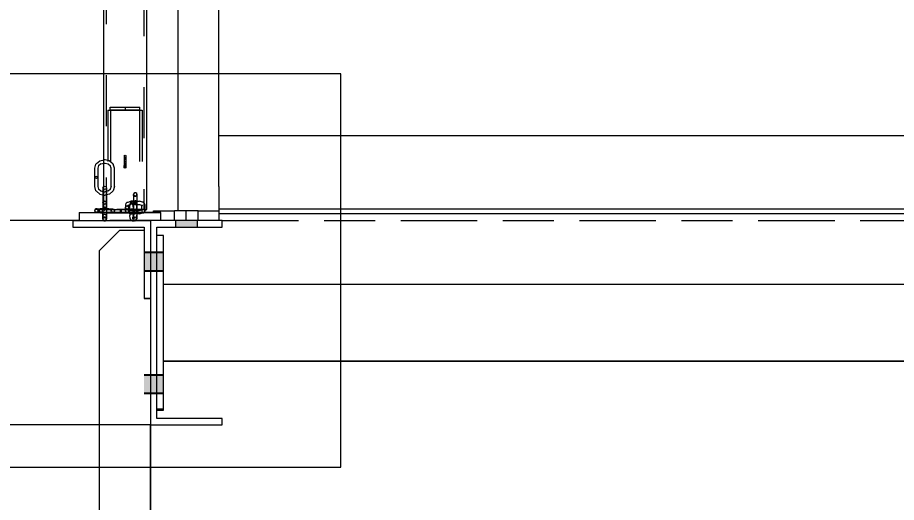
# Model space of a CAD drawing. Header units: millimetres. Extents: x -753 to 90, y 56274 to 56868.
# Drawn here: x -205.93 to -171.5, y 56715.08 to 56734.08 of the extents above; entities that cross this region are included whole.
import ezdxf

# ---------------------------------------------------------------- set-up
doc = ezdxf.new("R2010")
doc.units = ezdxf.units.MM
for name, pattern in [('XKITLINE00', [0]), ('XKITLINE02', [4, 2, -2]), ('XKITLINE06', [7, 3, -1, 2, -1])]:
    doc.linetypes.add(name, pattern=pattern)
for name, color, linetype, lineweight in [('Cota', 4, 'Continuous', 0), ('Objeto gráfico', 3, 'Continuous', 0), ('Parafuso', 3, 'Continuous', 0), ('Peça', 2, 'Continuous', 0)]:
    doc.layers.add(name, color=color, linetype=linetype, lineweight=lineweight)
doc.styles.add('ROMANS', font='romans__.ttf')

# ---------------------------------------------------------------- blocks, each defined once
blk = doc.blocks.new('*A124')
at = {"layer": 'Peça', "color": 7, "linetype": 'XKITLINE02', "lineweight": 0}
for p, q in [((-202.569, 56759.85), (-202.569, 56759.8)), ((-202.505, 56759.829), (-202.569, 56759.85)), ((-202.569, 56759.85), (-202.542, 56759.841)), ((-202.046, 56759.686), (-202.505, 56759.829)), ((-202.463, 56759.816), (-202.463, 56726.563)), ((-202.407, 56759.799), (-202.463, 56759.816)), ((-202.463, 56759.816), (-202.407, 56759.799)), ((-202.407, 56759.799), (-202.246, 56759.748)), ((-202.246, 56759.748), (-202.407, 56759.799)), ((-202.246, 56759.748), (-201.397, 56759.482)), ((-202.005, 56759.673), (-202.046, 56759.686)), ((-202.005, 56759.673), (-201.437, 56759.495)), ((-201.721, 56759.584), (-201.721, 56759.584)), ((-201.437, 56759.495), (-201.122, 56759.396)), ((-201.397, 56759.482), (-201.197, 56759.42)), ((-201.197, 56759.42), (-201.036, 56759.369)), ((-201.036, 56759.369), (-201.197, 56759.42)), ((-200.938, 56759.339), (-201.122, 56759.396)), ((-201.036, 56759.369), (-200.979, 56759.352)), ((-200.979, 56759.352), (-201.036, 56759.369)), ((-200.979, 56759.352), (-200.979, 56726.563)), ((-200.873, 56759.318), (-200.938, 56759.339)), ((-202.569, 56728.5), (-202.569, 56728.368)), ((-202.569, 56727.454), (-202.569, 56726.563)), ((-202.569, 56726.563), (-202.505, 56726.563)), ((-202.569, 56726.563), (-202.505, 56726.563)), ((-202.505, 56726.563), (-202.046, 56726.563)), ((-202.505, 56726.563), (-202.407, 56726.563)), ((-202.463, 56726.563), (-202.407, 56726.563)), ((-202.463, 56726.563), (-202.291, 56726.563)), ((-202.407, 56726.563), (-201.397, 56726.563)), ((-202.005, 56726.563), (-201.036, 56726.563)), ((-202.005, 56726.563), (-200.938, 56726.563)), ((-200.938, 56726.563), (-201.709, 56726.563)), ((-200.979, 56726.563), (-201.062, 56726.563)), ((-201.036, 56726.563), (-200.979, 56726.563)), ((-200.938, 56726.563), (-200.873, 56726.563)), ((-200.938, 56726.563), (-200.933, 56726.563))]:
    blk.add_line(p, q, dxfattribs=at)
at = {"layer": 'Peça', "color": 4, "linetype": 'XKITLINE00', "lineweight": 0}
for p, q in [((-202.569, 56759.8), (-202.569, 56728.5)), ((-202.542, 56759.841), (-202.321, 56759.772)), ((-202.321, 56759.772), (-202.046, 56759.686)), ((-202.046, 56759.686), (-201.721, 56759.584)), ((-201.721, 56759.584), (-201.397, 56759.482)), ((-201.397, 56759.482), (-201.122, 56759.396)), ((-201.122, 56759.396), (-200.938, 56759.339)), ((-200.938, 56759.339), (-200.873, 56759.318)), ((-200.873, 56726.563), (-200.873, 56759.318)), ((-202.569, 56728.368), (-202.569, 56727.454)), ((-201.721, 56726.563), (-202.046, 56726.563)), ((-201.709, 56726.563), (-201.721, 56726.563)), ((-200.933, 56726.563), (-200.873, 56726.563))]:
    blk.add_line(p, q, dxfattribs=at)
blk = doc.blocks.new('*A132')
at = {"layer": 'Parafuso'}
blk.add_hatch(color=7, dxfattribs=at).paths.add_polyline_path([(-199.741, 56725.87), (-199.741, 56726.122), (-198.901, 56726.122), (-198.901, 56725.87)], flags=17)
blk.add_hatch(color=7, dxfattribs=at).paths.add_polyline_path([(-199.741, 56725.87), (-199.741, 56726.122), (-198.901, 56726.122), (-198.901, 56725.87)], flags=17)
at = {"layer": 'Parafuso', "color": 7, "linetype": 'XKITLINE00', "lineweight": 0}
for p, q in [((-199.741, 56726.122), (-199.741, 56725.87)), ((-199.741, 56726.122), (-199.741, 56725.87)), ((-198.901, 56726.122), (-198.901, 56725.87)), ((-198.901, 56726.122), (-198.901, 56725.87))]:
    blk.add_line(p, q, dxfattribs=at)
blk = doc.blocks.new('*A150')
at = {"layer": 'Peça', "color": 1, "linetype": 'XKITLINE00', "lineweight": 0}
for p, q in [((-200.217, 56723.629), (-118.425, 56723.629)), ((-200.217, 56720.629), (-118.425, 56720.629)), ((-200.217, 56720.615), (-118.425, 56720.615))]:
    blk.add_line(p, q, dxfattribs=at)
blk = doc.blocks.new('*A151')
at = {"layer": 'Peça', "color": 1, "linetype": 'XKITLINE00', "lineweight": 0}
for p, q in [((-202.721, 56724.951), (-201.921, 56725.751)), ((-201.921, 56725.751), (-200.975, 56725.751)), ((-202.721, 56693.216), (-202.721, 56724.951)), ((-200.721, 56698.133), (-200.721, 56718.123)), ((-200.721, 56693.216), (-200.721, 56695.085))]:
    blk.add_line(p, q, dxfattribs=at)
blk = doc.blocks.new('*A154')
at = {"layer": 'Peça', "color": 1, "linetype": 'XKITLINE00', "lineweight": 0}
for p, q in [((-197.921, 56726.123), (-200.721, 56726.123)), ((-200.721, 56726.123), (-200.721, 56718.123)), ((-197.921, 56725.871), (-197.921, 56726.123)), ((-200.469, 56718.375), (-200.469, 56725.871)), ((-200.469, 56725.871), (-197.921, 56725.871)), ((-197.921, 56718.375), (-200.469, 56718.375)), ((-197.921, 56718.123), (-197.921, 56718.375)), ((-200.721, 56718.123), (-197.921, 56718.123))]:
    blk.add_line(p, q, dxfattribs=at)
blk = doc.blocks.new('*A160')
at = {"layer": 'Parafuso'}
for points in [[(-200.721, 56724.17), (-200.973, 56724.17), (-200.973, 56724.897), (-200.721, 56724.897)], [(-200.721, 56724.147), (-200.973, 56724.147), (-200.973, 56724.874), (-200.721, 56724.874)], [(-200.469, 56724.17), (-200.721, 56724.17), (-200.721, 56724.897), (-200.469, 56724.897)], [(-200.469, 56724.147), (-200.721, 56724.147), (-200.721, 56724.874), (-200.469, 56724.874)], [(-200.217, 56724.17), (-200.469, 56724.17), (-200.469, 56724.897), (-200.217, 56724.897)], [(-200.217, 56724.147), (-200.469, 56724.147), (-200.469, 56724.874), (-200.217, 56724.874)], [(-200.721, 56719.37), (-200.973, 56719.37), (-200.973, 56720.097), (-200.721, 56720.097)], [(-200.469, 56719.37), (-200.721, 56719.37), (-200.721, 56720.097), (-200.469, 56720.097)], [(-200.217, 56719.37), (-200.469, 56719.37), (-200.469, 56720.097), (-200.217, 56720.097)], [(-200.721, 56719.347), (-200.973, 56719.347), (-200.973, 56720.074), (-200.721, 56720.074)], [(-200.469, 56719.347), (-200.721, 56719.347), (-200.721, 56720.074), (-200.469, 56720.074)], [(-200.217, 56719.347), (-200.469, 56719.347), (-200.469, 56720.074), (-200.217, 56720.074)]]:
    blk.add_hatch(color=7, dxfattribs=at).paths.add_polyline_path(points, flags=17)
at = {"layer": 'Parafuso', "color": 7, "linetype": 'XKITLINE00', "lineweight": 0}
for p, q in [((-200.973, 56724.897), (-200.721, 56724.897)), ((-200.973, 56724.874), (-200.721, 56724.874)), ((-200.721, 56724.897), (-200.469, 56724.897)), ((-200.721, 56724.874), (-200.469, 56724.874)), ((-200.469, 56724.897), (-200.217, 56724.897)), ((-200.469, 56724.874), (-200.217, 56724.874)), ((-200.973, 56724.17), (-200.721, 56724.17)), ((-200.973, 56724.147), (-200.721, 56724.147)), ((-200.721, 56724.17), (-200.469, 56724.17)), ((-200.721, 56724.147), (-200.469, 56724.147)), ((-200.469, 56724.17), (-200.217, 56724.17)), ((-200.469, 56724.147), (-200.217, 56724.147)), ((-200.973, 56720.097), (-200.721, 56720.097)), ((-200.721, 56720.097), (-200.469, 56720.097)), ((-200.469, 56720.097), (-200.217, 56720.097)), ((-200.973, 56720.074), (-200.721, 56720.074)), ((-200.721, 56720.074), (-200.469, 56720.074)), ((-200.469, 56720.074), (-200.217, 56720.074)), ((-200.973, 56719.37), (-200.721, 56719.37)), ((-200.973, 56719.347), (-200.721, 56719.347)), ((-200.721, 56719.37), (-200.469, 56719.37)), ((-200.721, 56719.347), (-200.469, 56719.347)), ((-200.469, 56719.37), (-200.217, 56719.37)), ((-200.469, 56719.347), (-200.217, 56719.347))]:
    blk.add_line(p, q, dxfattribs=at)
blk = doc.blocks.new('*A165')
at = {"layer": 'Peça', "color": 1, "linetype": 'XKITLINE00', "lineweight": 0}
for p, q in [((-200.217, 56725.543), (-200.469, 56725.543)), ((-200.217, 56718.701), (-200.217, 56725.543)), ((-200.469, 56718.743), (-200.217, 56718.743)), ((-200.469, 56718.701), (-200.217, 56718.701))]:
    blk.add_line(p, q, dxfattribs=at)
blk = doc.blocks.new('*A168')
at = {"layer": 'Peça', "color": 1, "linetype": 'XKITLINE00', "lineweight": 0}
for p, q in [((-191.893, 56755.834), (-195.658, 56752.068)), ((-190.761, 56754.702), (-191.893, 56755.834)), ((-194.526, 56750.937), (-190.761, 56754.702)), ((-196.831, 56750.731), (-195.658, 56752.068)), ((-194.526, 56750.937), (-195.561, 56749.757)), ((-199.641, 56742.452), (-199.525, 56744.227)), ((-197.939, 56744.018), (-198.041, 56742.452)), ((-199.641, 56726.502), (-199.641, 56742.452)), ((-198.041, 56727.462), (-198.041, 56742.452))]:
    blk.add_line(p, q, dxfattribs=at)
for radius in [13.6, 12]:
    blk.add_arc((-186.041, 56742.452), radius, 142.5, 172.5, dxfattribs=at)
blk = doc.blocks.new('*A170')
at = {"layer": 'Peça', "color": 1, "linetype": 'XKITLINE00', "lineweight": 0}
for p, q in [((-200.601, 56726.443), (-200.601, 56726.502)), ((-200.601, 56726.502), (-199.781, 56726.502)), ((-198.896, 56726.502), (-199.781, 56726.502)), ((-199.781, 56726.122), (-199.781, 56726.502)), ((-199.321, 56726.122), (-199.321, 56726.502)), ((-198.861, 56726.502), (-198.896, 56726.502)), ((-198.861, 56726.122), (-198.861, 56726.502)), ((-198.861, 56726.502), (-198.041, 56726.502)), ((-198.041, 56726.502), (-198.041, 56726.122))]:
    blk.add_line(p, q, dxfattribs=at)
blk = doc.blocks.new('*A172')
at = {"layer": 'Peça', "color": 1, "linetype": 'XKITLINE00', "lineweight": 0}
for p, q in [((-198.041, 56729.462), (-120.601, 56729.462)), ((-198.041, 56727.462), (-198.041, 56726.502)), ((-198.041, 56726.577), (-120.601, 56726.577)), ((-198.041, 56726.398), (-120.601, 56726.398))]:
    blk.add_line(p, q, dxfattribs=at)
blk = doc.blocks.new('*A175')
at = {"layer": 'Peça', "color": 4, "linetype": 'XKITLINE00', "lineweight": 0}
for p, q in [((-203.521, 56726.443), (-202.86, 56726.443)), ((-203.521, 56726.443), (-203.521, 56726.443)), ((-203.521, 56726.443), (-203.521, 56726.123)), ((-200.976, 56726.443), (-200.321, 56726.443)), ((-200.321, 56726.443), (-200.321, 56726.443)), ((-200.321, 56726.123), (-200.321, 56726.443))]:
    blk.add_line(p, q, dxfattribs=at)
at = {"layer": 'Peça', "color": 7, "linetype": 'XKITLINE02', "lineweight": 0}
for p, q in [((-200.321, 56726.443), (-203.521, 56726.443)), ((-203.521, 56726.443), (-203.521, 56726.443)), ((-202.86, 56726.443), (-200.976, 56726.443)), ((-200.321, 56726.443), (-200.321, 56726.443)), ((-203.521, 56726.123), (-200.321, 56726.123)), ((-200.321, 56726.123), (-203.521, 56726.123))]:
    blk.add_line(p, q, dxfattribs=at)
blk = doc.blocks.new('*A176')
at = {"layer": 'Peça', "color": 4, "linetype": 'XKITLINE00', "lineweight": 0}
for p, q in [((-201.756, 56728.668), (-201.721, 56728.689)), ((-201.756, 56728.668), (-201.756, 56728.284)), ((-201.756, 56728.602), (-201.721, 56728.617)), ((-201.756, 56728.443), (-201.721, 56728.443)), ((-201.721, 56728.689), (-201.687, 56728.668)), ((-201.721, 56728.617), (-201.687, 56728.602)), ((-201.687, 56728.443), (-201.721, 56728.443)), ((-201.687, 56728.668), (-201.687, 56728.284)), ((-201.756, 56728.267), (-201.756, 56728.284)), ((-201.756, 56728.284), (-201.721, 56728.269)), ((-201.756, 56728.235), (-201.756, 56728.267)), ((-201.756, 56728.235), (-201.756, 56728.218)), ((-201.756, 56728.218), (-201.721, 56728.196)), ((-201.687, 56728.284), (-201.721, 56728.269)), ((-201.687, 56728.218), (-201.721, 56728.196)), ((-201.687, 56728.267), (-201.687, 56728.284)), ((-201.687, 56728.235), (-201.687, 56728.267)), ((-201.687, 56728.235), (-201.687, 56728.218))]:
    blk.add_line(p, q, dxfattribs=at)
at = {"layer": 'Peça', "color": 7, "linetype": 'XKITLINE02', "lineweight": 0}
for p, q in [((-201.756, 56728.625), (-201.721, 56728.603)), ((-201.756, 56728.602), (-201.721, 56728.617)), ((-201.721, 56728.556), (-201.756, 56728.571)), ((-201.756, 56728.571), (-201.739, 56728.564)), ((-201.756, 56728.503), (-201.721, 56728.523)), ((-201.721, 56728.443), (-201.756, 56728.463)), ((-201.721, 56728.443), (-201.756, 56728.423)), ((-201.721, 56728.443), (-201.756, 56728.423)), ((-201.721, 56728.443), (-201.756, 56728.443)), ((-201.756, 56728.383), (-201.721, 56728.363)), ((-201.756, 56728.383), (-201.721, 56728.363)), ((-201.739, 56728.564), (-201.721, 56728.556)), ((-201.721, 56728.603), (-201.691, 56728.622)), ((-201.721, 56728.617), (-201.687, 56728.602)), ((-201.687, 56728.571), (-201.721, 56728.556)), ((-201.721, 56728.556), (-201.687, 56728.571)), ((-201.721, 56728.523), (-201.687, 56728.503)), ((-201.687, 56728.463), (-201.721, 56728.443)), ((-201.687, 56728.423), (-201.721, 56728.443)), ((-201.687, 56728.423), (-201.721, 56728.443)), ((-201.721, 56728.443), (-201.687, 56728.443)), ((-201.721, 56728.363), (-201.687, 56728.383)), ((-201.721, 56728.363), (-201.687, 56728.383)), ((-201.691, 56728.622), (-201.687, 56728.625)), ((-201.721, 56728.33), (-201.756, 56728.314)), ((-201.756, 56728.314), (-201.739, 56728.322)), ((-201.756, 56728.284), (-201.721, 56728.269)), ((-201.756, 56728.284), (-201.756, 56728.235)), ((-201.756, 56728.261), (-201.735, 56728.274)), ((-201.756, 56728.226), (-201.721, 56728.243)), ((-201.756, 56728.192), (-201.756, 56728.226)), ((-201.756, 56728.192), (-201.756, 56728.218)), ((-201.721, 56728.175), (-201.756, 56728.192)), ((-201.739, 56728.322), (-201.721, 56728.33)), ((-201.735, 56728.274), (-201.721, 56728.283)), ((-201.721, 56728.33), (-201.687, 56728.314)), ((-201.687, 56728.314), (-201.721, 56728.33)), ((-201.721, 56728.269), (-201.687, 56728.284)), ((-201.721, 56728.283), (-201.687, 56728.261)), ((-201.721, 56728.243), (-201.687, 56728.226)), ((-201.687, 56728.192), (-201.721, 56728.175)), ((-201.687, 56728.284), (-201.687, 56728.235)), ((-201.687, 56728.226), (-201.687, 56728.192)), ((-201.687, 56728.192), (-201.687, 56728.218))]:
    blk.add_line(p, q, dxfattribs=at)
for start, end in [(90, 270), (270, 90)]:
    blk.add_arc((-201.721, 56728.483), 0.04, start, end, dxfattribs=at)
blk = doc.blocks.new('*A177')
at = {"layer": 'Peça', "color": 7, "linetype": 'XKITLINE02', "lineweight": 0}
for p, q in [((-202.301, 56730.443), (-202.301, 56730.563)), ((-202.301, 56730.563), (-201.38, 56730.563)), ((-202.273, 56730.443), (-202.301, 56730.443)), ((-202.301, 56730.443), (-201.141, 56730.443)), ((-202.273, 56730.563), (-201.141, 56730.563)), ((-201.252, 56730.443), (-202.19, 56730.443)), ((-201.721, 56730.563), (-201.721, 56730.443)), ((-201.38, 56730.563), (-201.252, 56730.563)), ((-201.141, 56730.443), (-201.141, 56730.563))]:
    blk.add_line(p, q, dxfattribs=at)
blk = doc.blocks.new('*A178')
at = {"layer": 'Peça', "color": 7, "linetype": 'XKITLINE02', "lineweight": 0}
for p, q in [((-202.395, 56730.443), (-202.395, 56726.443)), ((-202.395, 56730.443), (-201.047, 56730.443)), ((-201.137, 56730.443), (-202.305, 56730.443)), ((-202.291, 56730.443), (-202.291, 56726.443)), ((-202.291, 56730.443), (-201.151, 56730.443)), ((-201.151, 56730.443), (-201.151, 56726.443)), ((-201.047, 56730.443), (-201.047, 56726.443)), ((-202.395, 56726.443), (-202.058, 56726.443)), ((-202.395, 56726.443), (-202.305, 56726.443)), ((-202.305, 56726.443), (-201.384, 56726.443)), ((-202.291, 56726.443), (-201.047, 56726.443)), ((-202.215, 56726.443), (-201.151, 56726.443)), ((-202.058, 56726.443), (-201.137, 56726.443))]:
    blk.add_line(p, q, dxfattribs=at)
blk = doc.blocks.new('*A179')
at = {"layer": 'Peça', "color": 4, "linetype": 'XKITLINE00', "lineweight": 0}
for p, q in [((-202.842, 56728.354), (-202.713, 56728.466)), ((-202.713, 56728.466), (-202.537, 56728.507)), ((-202.665, 56728.346), (-202.537, 56728.376)), ((-202.505, 56728.507), (-202.537, 56728.507)), ((-202.537, 56728.376), (-202.505, 56728.376)), ((-202.329, 56728.466), (-202.505, 56728.507)), ((-202.505, 56728.376), (-202.377, 56728.346)), ((-202.329, 56728.466), (-202.2, 56728.354)), ((-202.909, 56728.177), (-202.859, 56728.339)), ((-202.909, 56727.819), (-202.909, 56728.177)), ((-202.859, 56728.339), (-202.842, 56728.354)), ((-202.773, 56728.177), (-202.742, 56728.28)), ((-202.773, 56727.819), (-202.773, 56728.177)), ((-202.269, 56728.177), (-202.301, 56728.28)), ((-202.269, 56727.453), (-202.269, 56728.177)), ((-202.2, 56728.354), (-202.183, 56728.339)), ((-202.133, 56728.177), (-202.183, 56728.339)), ((-202.133, 56727.453), (-202.133, 56728.177)), ((-202.889, 56727.842), (-202.909, 56727.819)), ((-202.909, 56727.812), (-202.889, 56727.835)), ((-202.906, 56727.815), (-202.909, 56727.819)), ((-202.909, 56727.453), (-202.909, 56727.812)), ((-202.841, 56727.852), (-202.889, 56727.842)), ((-202.889, 56727.835), (-202.841, 56727.845)), ((-202.793, 56727.842), (-202.841, 56727.852)), ((-202.841, 56727.845), (-202.793, 56727.835)), ((-202.773, 56727.819), (-202.793, 56727.842)), ((-202.793, 56727.835), (-202.773, 56727.812)), ((-202.776, 56727.815), (-202.773, 56727.819)), ((-202.773, 56727.453), (-202.773, 56727.812)), ((-202.859, 56727.291), (-202.909, 56727.453)), ((-202.742, 56727.351), (-202.773, 56727.453)), ((-202.759, 56727.366), (-202.665, 56727.284)), ((-202.589, 56727.406), (-202.569, 56727.454)), ((-202.589, 56727.406), (-202.589, 56726.831)), ((-202.569, 56727.454), (-202.521, 56727.474)), ((-202.521, 56727.474), (-202.473, 56727.454)), ((-202.473, 56727.454), (-202.453, 56727.406)), ((-202.453, 56727.406), (-202.453, 56726.564)), ((-202.377, 56727.284), (-202.284, 56727.366)), ((-202.269, 56727.453), (-202.301, 56727.351)), ((-202.133, 56727.453), (-202.183, 56727.291)), ((-202.713, 56727.164), (-202.589, 56727.135)), ((-202.665, 56727.284), (-202.589, 56727.266)), ((-202.377, 56727.284), (-202.453, 56727.266)), ((-202.329, 56727.164), (-202.453, 56727.135)), ((-201.389, 56727.149), (-201.369, 56727.197)), ((-201.389, 56727.146), (-201.389, 56727.148)), ((-201.389, 56727.146), (-201.389, 56726.885)), ((-201.369, 56727.197), (-201.321, 56727.217)), ((-201.321, 56727.217), (-201.273, 56727.197)), ((-201.273, 56727.197), (-201.253, 56727.149)), ((-201.253, 56727.146), (-201.253, 56727.148)), ((-201.253, 56727.146), (-201.253, 56726.841)), ((-202.589, 56726.831), (-202.569, 56726.88)), ((-202.589, 56726.821), (-202.569, 56726.869)), ((-202.589, 56726.831), (-202.589, 56726.828)), ((-202.588, 56726.83), (-202.589, 56726.831)), ((-202.589, 56726.828), (-202.589, 56726.831)), ((-202.589, 56726.828), (-202.589, 56726.821)), ((-202.589, 56726.821), (-202.589, 56726.818)), ((-202.588, 56726.819), (-202.589, 56726.821)), ((-202.589, 56726.821), (-202.589, 56726.565)), ((-202.569, 56726.88), (-202.521, 56726.899)), ((-202.569, 56726.869), (-202.521, 56726.889)), ((-202.521, 56726.899), (-202.473, 56726.88)), ((-202.521, 56726.889), (-202.473, 56726.869)), ((-202.453, 56726.831), (-202.473, 56726.88)), ((-202.473, 56726.869), (-202.453, 56726.821)), ((-202.454, 56726.83), (-202.453, 56726.831)), ((-202.454, 56726.819), (-202.453, 56726.821)), ((-201.689, 56726.792), (-201.709, 56726.745)), ((-201.709, 56726.745), (-201.709, 56726.637)), ((-201.689, 56726.684), (-201.709, 56726.637)), ((-201.709, 56726.635), (-201.689, 56726.681)), ((-201.709, 56726.637), (-201.709, 56726.636)), ((-201.709, 56726.561), (-201.709, 56726.635)), ((-201.689, 56726.792), (-201.642, 56726.838)), ((-201.641, 56726.703), (-201.689, 56726.684)), ((-201.689, 56726.681), (-201.641, 56726.701)), ((-201.642, 56726.838), (-201.6, 56726.851)), ((-201.593, 56726.684), (-201.641, 56726.703)), ((-201.641, 56726.701), (-201.593, 56726.681)), ((-201.6, 56726.851), (-201.489, 56726.88)), ((-201.573, 56726.637), (-201.593, 56726.684)), ((-201.593, 56726.681), (-201.573, 56726.635)), ((-201.573, 56726.637), (-201.574, 56726.636)), ((-201.573, 56726.745), (-201.573, 56726.637)), ((-201.573, 56726.719), (-201.559, 56726.733)), ((-201.573, 56726.572), (-201.573, 56726.635)), ((-201.527, 56726.739), (-201.562, 56726.73)), ((-201.538, 56726.56), (-201.535, 56726.662)), ((-201.535, 56726.662), (-201.524, 56726.774)), ((-201.508, 56726.815), (-201.524, 56726.774)), ((-201.488, 56726.863), (-201.508, 56726.815)), ((-201.389, 56726.887), (-201.489, 56726.88)), ((-201.44, 56726.883), (-201.488, 56726.863)), ((-201.44, 56726.883), (-201.397, 56726.885)), ((-201.4, 56726.662), (-201.403, 56726.56)), ((-201.4, 56726.662), (-201.388, 56726.774)), ((-201.397, 56726.885), (-201.349, 56726.865)), ((-201.353, 56726.886), (-201.396, 56726.885)), ((-201.348, 56726.865), (-201.396, 56726.885)), ((-201.393, 56726.668), (-201.396, 56726.697)), ((-201.393, 56726.668), (-201.39, 56726.567)), ((-201.391, 56726.751), (-201.349, 56726.769)), ((-201.349, 56726.768), (-201.391, 56726.751)), ((-201.391, 56726.749), (-201.353, 56726.75)), ((-201.373, 56726.815), (-201.388, 56726.774)), ((-201.305, 56726.867), (-201.353, 56726.886)), ((-201.35, 56726.885), (-201.321, 56726.897)), ((-201.349, 56726.865), (-201.329, 56726.817)), ((-201.329, 56726.817), (-201.349, 56726.769)), ((-201.329, 56726.817), (-201.348, 56726.865)), ((-201.348, 56726.769), (-201.329, 56726.817)), ((-201.273, 56726.877), (-201.321, 56726.897)), ((-201.286, 56726.818), (-201.305, 56726.867)), ((-201.27, 56726.778), (-201.286, 56726.818)), ((-201.253, 56726.829), (-201.273, 56726.877)), ((-201.258, 56726.668), (-201.27, 56726.778)), ((-201.255, 56726.567), (-201.258, 56726.668)), ((-201.253, 56726.887), (-201.153, 56726.88)), ((-201.253, 56726.841), (-201.253, 56726.829)), ((-201.253, 56726.826), (-201.253, 56726.827)), ((-201.253, 56726.826), (-201.253, 56726.567)), ((-201.253, 56726.756), (-201.153, 56726.749)), ((-201.042, 56726.851), (-201.153, 56726.88)), ((-201.153, 56726.749), (-201.081, 56726.73)), ((-201.084, 56726.733), (-201.069, 56726.719)), ((-201.069, 56726.572), (-201.069, 56726.745)), ((-201, 56726.838), (-201.042, 56726.851)), ((-200.953, 56726.792), (-201, 56726.838)), ((-200.933, 56726.745), (-200.953, 56726.792)), ((-200.933, 56726.527), (-200.933, 56726.745)), ((-202.889, 56726.565), (-202.909, 56726.517)), ((-202.909, 56726.506), (-202.889, 56726.554)), ((-202.909, 56726.513), (-202.907, 56726.509)), ((-202.889, 56726.455), (-202.909, 56726.503)), ((-202.889, 56726.565), (-202.841, 56726.585)), ((-202.889, 56726.554), (-202.841, 56726.574)), ((-202.841, 56726.435), (-202.889, 56726.455)), ((-202.841, 56726.585), (-202.8, 56726.585)), ((-202.841, 56726.581), (-202.8, 56726.581)), ((-202.841, 56726.574), (-202.8, 56726.575)), ((-202.8, 56726.57), (-202.841, 56726.571)), ((-202.841, 56726.435), (-202.8, 56726.434)), ((-202.8, 56726.585), (-202.689, 56726.586)), ((-202.8, 56726.581), (-202.689, 56726.58)), ((-202.8, 56726.575), (-202.689, 56726.575)), ((-202.8, 56726.57), (-202.689, 56726.57)), ((-202.8, 56726.434), (-202.689, 56726.434)), ((-202.731, 56726.497), (-202.712, 56726.545)), ((-202.731, 56726.497), (-202.731, 56726.497)), ((-202.712, 56726.545), (-202.665, 56726.565)), ((-202.589, 56726.586), (-202.689, 56726.586)), ((-202.689, 56726.58), (-202.589, 56726.58)), ((-202.589, 56726.575), (-202.689, 56726.575)), ((-202.689, 56726.57), (-202.589, 56726.57)), ((-202.689, 56726.434), (-202.677, 56726.434)), ((-202.657, 56726.429), (-202.666, 56726.429)), ((-202.665, 56726.565), (-202.657, 56726.565)), ((-202.657, 56726.565), (-202.578, 56726.565)), ((-202.579, 56726.429), (-202.657, 56726.429)), ((-202.589, 56726.178), (-202.589, 56726.429)), ((-202.579, 56726.429), (-202.443, 56726.428)), ((-202.578, 56726.565), (-202.442, 56726.564)), ((-202.453, 56726.586), (-202.353, 56726.586)), ((-202.353, 56726.58), (-202.453, 56726.58)), ((-202.453, 56726.575), (-202.353, 56726.575)), ((-202.353, 56726.57), (-202.453, 56726.57)), ((-202.453, 56726.428), (-202.451, 56726.428)), ((-202.453, 56726.428), (-202.453, 56726.178)), ((-202.451, 56726.428), (-201.647, 56726.424)), ((-202.443, 56726.428), (-202.285, 56726.428)), ((-202.442, 56726.564), (-202.285, 56726.564)), ((-202.353, 56726.586), (-202.242, 56726.585)), ((-202.353, 56726.58), (-202.242, 56726.581)), ((-202.353, 56726.575), (-202.242, 56726.575)), ((-202.353, 56726.57), (-202.242, 56726.57)), ((-202.285, 56726.564), (-201.887, 56726.562)), ((-202.285, 56726.428), (-201.887, 56726.426)), ((-202.242, 56726.585), (-202.201, 56726.585)), ((-202.242, 56726.581), (-202.201, 56726.581)), ((-202.242, 56726.575), (-202.201, 56726.574)), ((-202.242, 56726.57), (-202.201, 56726.571)), ((-202.201, 56726.585), (-202.153, 56726.565)), ((-202.201, 56726.574), (-202.175, 56726.563)), ((-202.152, 56726.563), (-202.153, 56726.565)), ((-201.887, 56726.562), (-201.874, 56726.542)), ((-201.875, 56726.446), (-201.887, 56726.426)), ((-201.886, 56726.561), (-201.879, 56726.561)), ((-201.883, 56726.556), (-201.879, 56726.562)), ((-201.879, 56726.426), (-201.883, 56726.432)), ((-201.879, 56726.562), (-201.481, 56726.56)), ((-201.867, 56726.542), (-201.879, 56726.562)), ((-201.879, 56726.426), (-201.867, 56726.446)), ((-201.481, 56726.424), (-201.879, 56726.426)), ((-201.869, 56726.494), (-201.875, 56726.446)), ((-201.874, 56726.542), (-201.869, 56726.494)), ((-201.862, 56726.494), (-201.867, 56726.542)), ((-201.867, 56726.446), (-201.862, 56726.494)), ((-201.667, 56726.561), (-201.641, 56726.572)), ((-201.647, 56726.424), (-201.538, 56726.424)), ((-201.641, 56726.572), (-201.6, 56726.572)), ((-201.641, 56726.568), (-201.6, 56726.568)), ((-201.61, 56726.424), (-201.6, 56726.421)), ((-201.538, 56726.573), (-201.6, 56726.572)), ((-201.6, 56726.568), (-201.538, 56726.567)), ((-201.6, 56726.421), (-201.537, 56726.405)), ((-201.538, 56726.424), (-201.535, 56726.326)), ((-201.523, 56726.215), (-201.535, 56726.326)), ((-201.345, 56726.56), (-201.481, 56726.56)), ((-201.345, 56726.424), (-201.481, 56726.424)), ((-201.403, 56726.567), (-201.337, 56726.567)), ((-201.403, 56726.424), (-201.4, 56726.326)), ((-201.403, 56726.423), (-201.354, 56726.423)), ((-201.391, 56726.573), (-201.402, 56726.573)), ((-201.402, 56726.386), (-201.392, 56726.385)), ((-201.388, 56726.215), (-201.4, 56726.326)), ((-201.393, 56726.332), (-201.397, 56726.296)), ((-201.391, 56726.423), (-201.393, 56726.332)), ((-201.266, 56726.559), (-201.345, 56726.56)), ((-201.345, 56726.424), (-201.267, 56726.423)), ((-201.337, 56726.567), (-201.305, 56726.567)), ((-201.305, 56726.567), (-201.153, 56726.567)), ((-201.269, 56726.22), (-201.258, 56726.332)), ((-201.266, 56726.559), (-201.22, 56726.539)), ((-201.255, 56726.428), (-201.258, 56726.332)), ((-201.253, 56726.573), (-201.153, 56726.573)), ((-201.253, 56726.429), (-201.253, 56726.186)), ((-201.153, 56726.392), (-201.253, 56726.385)), ((-201.248, 56726.431), (-201.153, 56726.431)), ((-201.201, 56726.491), (-201.22, 56726.539)), ((-201.201, 56726.491), (-201.201, 56726.491)), ((-201.153, 56726.573), (-201.042, 56726.572)), ((-201.153, 56726.567), (-201.042, 56726.568)), ((-201.153, 56726.431), (-201.042, 56726.432)), ((-201.153, 56726.392), (-201.042, 56726.421)), ((-201.042, 56726.572), (-201.001, 56726.572)), ((-201.042, 56726.568), (-201.001, 56726.568)), ((-201.042, 56726.421), (-201.006, 56726.432)), ((-201.042, 56726.432), (-201.001, 56726.432)), ((-201.001, 56726.572), (-200.953, 56726.552)), ((-201.001, 56726.432), (-200.953, 56726.452)), ((-200.953, 56726.552), (-200.933, 56726.504)), ((-200.953, 56726.452), (-200.933, 56726.5)), ((-200.939, 56726.514), (-200.933, 56726.527)), ((-200.933, 56726.5), (-200.933, 56726.504)), ((-202.569, 56726.129), (-202.589, 56726.178)), ((-202.521, 56726.11), (-202.569, 56726.129)), ((-202.473, 56726.129), (-202.521, 56726.11)), ((-202.453, 56726.178), (-202.473, 56726.129)), ((-201.488, 56726.127), (-201.44, 56726.107)), ((-201.44, 56726.107), (-201.353, 56726.11)), ((-201.391, 56726.245), (-201.353, 56726.246)), ((-201.372, 56726.175), (-201.388, 56726.215)), ((-201.353, 56726.11), (-201.305, 56726.13)), ((-201.328, 56726.121), (-201.321, 56726.118)), ((-201.321, 56726.118), (-201.273, 56726.138)), ((-201.305, 56726.13), (-201.285, 56726.178)), ((-201.285, 56726.178), (-201.269, 56726.22)), ((-201.273, 56726.138), (-201.253, 56726.186))]:
    blk.add_line(p, q, dxfattribs=at)
at = {"layer": 'Peça', "color": 7, "linetype": 'XKITLINE02', "lineweight": 0}
for p, q in [((-202.665, 56728.346), (-202.759, 56728.265)), ((-202.742, 56728.28), (-202.759, 56728.265)), ((-202.377, 56728.346), (-202.284, 56728.265)), ((-202.301, 56728.28), (-202.284, 56728.265)), ((-202.889, 56727.788), (-202.909, 56727.812)), ((-202.889, 56727.795), (-202.906, 56727.815)), ((-202.889, 56727.795), (-202.841, 56727.785)), ((-202.841, 56727.778), (-202.889, 56727.788)), ((-202.841, 56727.785), (-202.793, 56727.795)), ((-202.793, 56727.788), (-202.841, 56727.778)), ((-202.793, 56727.795), (-202.776, 56727.815)), ((-202.773, 56727.812), (-202.793, 56727.788)), ((-202.742, 56727.351), (-202.759, 56727.366)), ((-202.577, 56727.376), (-202.589, 56727.406)), ((-202.589, 56727.406), (-202.589, 56727.379)), ((-202.589, 56727.379), (-202.589, 56727.352)), ((-202.569, 56727.358), (-202.577, 56727.376)), ((-202.521, 56727.338), (-202.569, 56727.358)), ((-202.473, 56727.358), (-202.521, 56727.338)), ((-202.473, 56727.358), (-202.466, 56727.376)), ((-202.466, 56727.376), (-202.453, 56727.406)), ((-202.453, 56727.406), (-202.453, 56727.379)), ((-202.301, 56727.351), (-202.284, 56727.366)), ((-202.859, 56727.291), (-202.842, 56727.276)), ((-202.842, 56727.276), (-202.713, 56727.164)), ((-202.589, 56727.266), (-202.569, 56727.262)), ((-202.589, 56727.135), (-202.569, 56727.131)), ((-202.569, 56727.262), (-202.537, 56727.254)), ((-202.569, 56727.131), (-202.537, 56727.123)), ((-202.537, 56727.254), (-202.521, 56727.254)), ((-202.537, 56727.123), (-202.521, 56727.123)), ((-202.521, 56727.254), (-202.505, 56727.254)), ((-202.521, 56727.123), (-202.505, 56727.123)), ((-202.453, 56727.266), (-202.505, 56727.254)), ((-202.453, 56727.135), (-202.505, 56727.123)), ((-202.2, 56727.276), (-202.329, 56727.164)), ((-202.183, 56727.291), (-202.2, 56727.276)), ((-201.389, 56727.148), (-201.389, 56727.149)), ((-201.369, 56727.101), (-201.389, 56727.149)), ((-201.389, 56727.148), (-201.389, 56727.149)), ((-201.389, 56727.148), (-201.389, 56727.146)), ((-201.389, 56727.109), (-201.389, 56727.146)), ((-201.389, 56727.109), (-201.389, 56727.105)), ((-201.389, 56726.998), (-201.389, 56726.993)), ((-201.321, 56727.081), (-201.369, 56727.101)), ((-201.273, 56727.101), (-201.321, 56727.081)), ((-201.253, 56727.149), (-201.273, 56727.101)), ((-201.253, 56727.148), (-201.253, 56727.149)), ((-201.253, 56727.148), (-201.253, 56727.149)), ((-201.253, 56727.148), (-201.253, 56727.146)), ((-201.253, 56727.109), (-201.253, 56727.146)), ((-201.253, 56727.105), (-201.253, 56727.109)), ((-202.589, 56726.664), (-202.589, 56726.328)), ((-202.579, 56726.807), (-202.588, 56726.83)), ((-202.579, 56726.797), (-202.588, 56726.819)), ((-202.569, 56726.783), (-202.579, 56726.807)), ((-202.569, 56726.773), (-202.579, 56726.797)), ((-202.521, 56726.763), (-202.569, 56726.783)), ((-202.521, 56726.753), (-202.569, 56726.773)), ((-202.521, 56726.647), (-202.569, 56726.631)), ((-202.569, 56726.626), (-202.521, 56726.642)), ((-202.473, 56726.783), (-202.521, 56726.763)), ((-202.473, 56726.773), (-202.521, 56726.753)), ((-202.473, 56726.631), (-202.521, 56726.647)), ((-202.521, 56726.642), (-202.473, 56726.626)), ((-202.473, 56726.783), (-202.463, 56726.807)), ((-202.473, 56726.773), (-202.463, 56726.797)), ((-202.463, 56726.807), (-202.454, 56726.83)), ((-202.463, 56726.797), (-202.454, 56726.819)), ((-201.709, 56726.636), (-201.689, 56726.591)), ((-201.689, 56726.589), (-201.709, 56726.635)), ((-201.562, 56726.73), (-201.6, 56726.72)), ((-201.6, 56726.72), (-201.573, 56726.728)), ((-201.593, 56726.699), (-201.573, 56726.745)), ((-201.593, 56726.699), (-201.573, 56726.719)), ((-201.574, 56726.636), (-201.593, 56726.591)), ((-201.573, 56726.635), (-201.593, 56726.589)), ((-201.573, 56726.728), (-201.559, 56726.733)), ((-201.527, 56726.739), (-201.514, 56726.742)), ((-201.514, 56726.742), (-201.489, 56726.749)), ((-201.337, 56726.76), (-201.489, 56726.749)), ((-201.465, 56726.817), (-201.445, 56726.865)), ((-201.445, 56726.769), (-201.465, 56726.817)), ((-201.464, 56726.817), (-201.458, 56726.832)), ((-201.464, 56726.817), (-201.444, 56726.769)), ((-201.458, 56726.832), (-201.444, 56726.865)), ((-201.445, 56726.865), (-201.397, 56726.885)), ((-201.397, 56726.749), (-201.445, 56726.769)), ((-201.444, 56726.865), (-201.42, 56726.875)), ((-201.444, 56726.769), (-201.416, 56726.757)), ((-201.44, 56726.747), (-201.417, 56726.757)), ((-201.44, 56726.747), (-201.418, 56726.748)), ((-201.405, 56726.778), (-201.421, 56726.818)), ((-201.421, 56726.818), (-201.401, 56726.77)), ((-201.42, 56726.875), (-201.396, 56726.885)), ((-201.418, 56726.748), (-201.397, 56726.749)), ((-201.417, 56726.757), (-201.392, 56726.767)), ((-201.416, 56726.757), (-201.396, 56726.749)), ((-201.396, 56726.697), (-201.405, 56726.778)), ((-201.401, 56726.77), (-201.373, 56726.759)), ((-201.397, 56726.749), (-201.391, 56726.751)), ((-201.396, 56726.749), (-201.391, 56726.751)), ((-201.396, 56726.749), (-201.391, 56726.749)), ((-201.392, 56726.767), (-201.389, 56726.775)), ((-201.369, 56726.889), (-201.389, 56726.887)), ((-201.389, 56726.885), (-201.389, 56726.186)), ((-201.389, 56726.829), (-201.375, 56726.864)), ((-201.389, 56726.829), (-201.369, 56726.781)), ((-201.389, 56726.775), (-201.373, 56726.815)), ((-201.375, 56726.864), (-201.369, 56726.877)), ((-201.373, 56726.759), (-201.353, 56726.75)), ((-201.369, 56726.889), (-201.337, 56726.891)), ((-201.369, 56726.877), (-201.35, 56726.885)), ((-201.369, 56726.781), (-201.321, 56726.761)), ((-201.348, 56726.769), (-201.349, 56726.768)), ((-201.337, 56726.891), (-201.321, 56726.891)), ((-201.337, 56726.76), (-201.32, 56726.76)), ((-201.321, 56726.891), (-201.305, 56726.891)), ((-201.321, 56726.761), (-201.273, 56726.781)), ((-201.32, 56726.76), (-201.305, 56726.76)), ((-201.305, 56726.891), (-201.273, 56726.889)), ((-201.305, 56726.76), (-201.268, 56726.757)), ((-201.273, 56726.889), (-201.253, 56726.887)), ((-201.273, 56726.781), (-201.253, 56726.829)), ((-201.268, 56726.757), (-201.253, 56726.756)), ((-201.253, 56726.827), (-201.253, 56726.829)), ((-201.253, 56726.829), (-201.253, 56726.827)), ((-201.253, 56726.829), (-201.253, 56726.826)), ((-201.253, 56726.827), (-201.253, 56726.826)), ((-201.253, 56726.789), (-201.253, 56726.826)), ((-201.253, 56726.784), (-201.253, 56726.789)), ((-201.084, 56726.733), (-201.061, 56726.726)), ((-201.081, 56726.73), (-201.06, 56726.725)), ((-201.049, 56726.699), (-201.069, 56726.745)), ((-201.069, 56726.719), (-201.049, 56726.699)), ((-201.061, 56726.726), (-201.042, 56726.72)), ((-201.06, 56726.725), (-201.042, 56726.72)), ((-202.909, 56726.517), (-202.909, 56726.515)), ((-202.909, 56726.513), (-202.909, 56726.515)), ((-202.909, 56726.505), (-202.909, 56726.506)), ((-202.909, 56726.503), (-202.909, 56726.504)), ((-202.907, 56726.509), (-202.889, 56726.465)), ((-202.889, 56726.465), (-202.841, 56726.445)), ((-202.841, 56726.581), (-202.807, 56726.567)), ((-202.841, 56726.571), (-202.819, 56726.561)), ((-202.793, 56726.469), (-202.841, 56726.449)), ((-202.793, 56726.458), (-202.841, 56726.438)), ((-202.841, 56726.449), (-202.81, 56726.449)), ((-202.841, 56726.445), (-202.821, 56726.445)), ((-202.841, 56726.438), (-202.81, 56726.439)), ((-202.821, 56726.445), (-202.8, 56726.445)), ((-202.819, 56726.561), (-202.793, 56726.551)), ((-202.81, 56726.449), (-202.8, 56726.449)), ((-202.81, 56726.439), (-202.8, 56726.439)), ((-202.807, 56726.567), (-202.793, 56726.561)), ((-202.689, 56726.45), (-202.8, 56726.449)), ((-202.8, 56726.445), (-202.689, 56726.444)), ((-202.8, 56726.439), (-202.689, 56726.439)), ((-202.793, 56726.561), (-202.773, 56726.513)), ((-202.793, 56726.551), (-202.773, 56726.503)), ((-202.773, 56726.517), (-202.793, 56726.469)), ((-202.773, 56726.506), (-202.793, 56726.458)), ((-202.773, 56726.515), (-202.773, 56726.517)), ((-202.773, 56726.513), (-202.773, 56726.515)), ((-202.773, 56726.505), (-202.773, 56726.506)), ((-202.773, 56726.503), (-202.773, 56726.504)), ((-202.731, 56726.497), (-202.712, 56726.449)), ((-202.712, 56726.449), (-202.666, 56726.429)), ((-202.537, 56726.45), (-202.689, 56726.45)), ((-202.689, 56726.444), (-202.537, 56726.444)), ((-202.537, 56726.439), (-202.689, 56726.439)), ((-202.677, 56726.434), (-202.537, 56726.434)), ((-202.666, 56726.429), (-202.619, 56726.449)), ((-202.666, 56726.429), (-202.587, 56726.428)), ((-202.665, 56726.565), (-202.587, 56726.564)), ((-202.665, 56726.565), (-202.619, 56726.545)), ((-202.6, 56726.496), (-202.619, 56726.545)), ((-202.619, 56726.449), (-202.6, 56726.497)), ((-202.6, 56726.497), (-202.6, 56726.496)), ((-202.569, 56726.631), (-202.589, 56726.591)), ((-202.589, 56726.587), (-202.569, 56726.626)), ((-202.589, 56726.591), (-202.569, 56726.552)), ((-202.569, 56726.547), (-202.589, 56726.587)), ((-202.569, 56726.586), (-202.589, 56726.586)), ((-202.589, 56726.58), (-202.569, 56726.58)), ((-202.569, 56726.575), (-202.589, 56726.575)), ((-202.589, 56726.57), (-202.569, 56726.57)), ((-202.589, 56726.565), (-202.589, 56726.518)), ((-202.569, 56726.342), (-202.589, 56726.295)), ((-202.589, 56726.295), (-202.589, 56726.321)), ((-202.569, 56726.247), (-202.589, 56726.295)), ((-202.587, 56726.564), (-202.45, 56726.564)), ((-202.587, 56726.428), (-202.453, 56726.428)), ((-202.569, 56726.586), (-202.537, 56726.586)), ((-202.569, 56726.58), (-202.537, 56726.58)), ((-202.569, 56726.575), (-202.537, 56726.575)), ((-202.569, 56726.57), (-202.537, 56726.57)), ((-202.569, 56726.552), (-202.521, 56726.536)), ((-202.521, 56726.531), (-202.569, 56726.547)), ((-202.521, 56726.362), (-202.569, 56726.342)), ((-202.537, 56726.586), (-202.505, 56726.586)), ((-202.537, 56726.58), (-202.505, 56726.58)), ((-202.537, 56726.575), (-202.505, 56726.575)), ((-202.537, 56726.57), (-202.521, 56726.57)), ((-202.537, 56726.45), (-202.505, 56726.45)), ((-202.537, 56726.444), (-202.505, 56726.444)), ((-202.537, 56726.439), (-202.505, 56726.439)), ((-202.537, 56726.434), (-202.505, 56726.434)), ((-202.521, 56726.57), (-202.505, 56726.57)), ((-202.521, 56726.536), (-202.473, 56726.552)), ((-202.473, 56726.547), (-202.521, 56726.531)), ((-202.473, 56726.342), (-202.521, 56726.362)), ((-202.505, 56726.586), (-202.453, 56726.586)), ((-202.453, 56726.58), (-202.505, 56726.58)), ((-202.505, 56726.575), (-202.453, 56726.575)), ((-202.453, 56726.57), (-202.505, 56726.57)), ((-202.505, 56726.45), (-202.353, 56726.45)), ((-202.353, 56726.444), (-202.505, 56726.444)), ((-202.505, 56726.439), (-202.353, 56726.439)), ((-202.353, 56726.434), (-202.505, 56726.434)), ((-202.453, 56726.591), (-202.473, 56726.631)), ((-202.473, 56726.626), (-202.453, 56726.587)), ((-202.453, 56726.587), (-202.473, 56726.547)), ((-202.473, 56726.552), (-202.461, 56726.575)), ((-202.453, 56726.295), (-202.473, 56726.342)), ((-202.473, 56726.247), (-202.453, 56726.295)), ((-202.461, 56726.575), (-202.453, 56726.591)), ((-202.453, 56726.564), (-202.453, 56726.428)), ((-202.453, 56726.295), (-202.453, 56726.321)), ((-202.45, 56726.564), (-201.886, 56726.561)), ((-202.353, 56726.45), (-202.242, 56726.449)), ((-202.242, 56726.445), (-202.353, 56726.444)), ((-202.353, 56726.439), (-202.242, 56726.439)), ((-202.353, 56726.434), (-202.242, 56726.434)), ((-202.269, 56726.513), (-202.249, 56726.561)), ((-202.249, 56726.551), (-202.269, 56726.503)), ((-202.249, 56726.469), (-202.269, 56726.517)), ((-202.269, 56726.517), (-202.269, 56726.513)), ((-202.249, 56726.458), (-202.269, 56726.506)), ((-202.269, 56726.506), (-202.269, 56726.503)), ((-202.249, 56726.561), (-202.224, 56726.572)), ((-202.249, 56726.551), (-202.219, 56726.563)), ((-202.201, 56726.449), (-202.249, 56726.469)), ((-202.201, 56726.438), (-202.249, 56726.458)), ((-202.242, 56726.449), (-202.201, 56726.449)), ((-202.242, 56726.445), (-202.201, 56726.445)), ((-202.242, 56726.439), (-202.201, 56726.438)), ((-202.242, 56726.434), (-202.201, 56726.435)), ((-202.224, 56726.572), (-202.201, 56726.581)), ((-202.219, 56726.563), (-202.201, 56726.571)), ((-202.201, 56726.445), (-202.18, 56726.454)), ((-202.201, 56726.435), (-202.171, 56726.447)), ((-202.18, 56726.454), (-202.153, 56726.465)), ((-202.175, 56726.563), (-202.153, 56726.554)), ((-202.171, 56726.447), (-202.153, 56726.455)), ((-202.153, 56726.554), (-202.133, 56726.506)), ((-202.153, 56726.465), (-202.133, 56726.513)), ((-202.133, 56726.503), (-202.153, 56726.455)), ((-202.144, 56726.543), (-202.152, 56726.563)), ((-202.133, 56726.517), (-202.144, 56726.543)), ((-202.133, 56726.513), (-202.133, 56726.517)), ((-202.133, 56726.506), (-202.133, 56726.503)), ((-201.905, 56726.494), (-201.899, 56726.542)), ((-201.9, 56726.446), (-201.905, 56726.494)), ((-201.887, 56726.426), (-201.9, 56726.446)), ((-201.899, 56726.542), (-201.887, 56726.562)), ((-201.891, 56726.542), (-201.897, 56726.494)), ((-201.897, 56726.494), (-201.892, 56726.446)), ((-201.883, 56726.432), (-201.892, 56726.446)), ((-201.891, 56726.542), (-201.883, 56726.556)), ((-201.879, 56726.561), (-201.878, 56726.561)), ((-201.878, 56726.561), (-201.647, 56726.56)), ((-201.709, 56726.541), (-201.709, 56726.561)), ((-201.689, 56726.552), (-201.709, 56726.504)), ((-201.709, 56726.527), (-201.709, 56726.541)), ((-201.704, 56726.514), (-201.709, 56726.527)), ((-201.709, 56726.504), (-201.709, 56726.502)), ((-201.709, 56726.5), (-201.709, 56726.502)), ((-201.689, 56726.452), (-201.709, 56726.5)), ((-201.689, 56726.48), (-201.704, 56726.514)), ((-201.689, 56726.591), (-201.641, 56726.572)), ((-201.641, 56726.569), (-201.689, 56726.589)), ((-201.689, 56726.552), (-201.667, 56726.561)), ((-201.689, 56726.48), (-201.642, 56726.434)), ((-201.689, 56726.452), (-201.641, 56726.432)), ((-201.647, 56726.56), (-201.489, 56726.56)), ((-201.642, 56726.434), (-201.612, 56726.425)), ((-201.593, 56726.589), (-201.641, 56726.569)), ((-201.641, 56726.572), (-201.615, 56726.582)), ((-201.593, 56726.548), (-201.641, 56726.568)), ((-201.641, 56726.436), (-201.621, 56726.444)), ((-201.641, 56726.436), (-201.6, 56726.436)), ((-201.641, 56726.432), (-201.6, 56726.432)), ((-201.621, 56726.444), (-201.593, 56726.456)), ((-201.615, 56726.582), (-201.593, 56726.591)), ((-201.612, 56726.425), (-201.61, 56726.424)), ((-201.6, 56726.552), (-201.489, 56726.523)), ((-201.559, 56726.54), (-201.6, 56726.552)), ((-201.489, 56726.437), (-201.6, 56726.436)), ((-201.6, 56726.432), (-201.489, 56726.431)), ((-201.573, 56726.527), (-201.593, 56726.573)), ((-201.593, 56726.573), (-201.587, 56726.568)), ((-201.573, 56726.5), (-201.593, 56726.548)), ((-201.593, 56726.456), (-201.573, 56726.504)), ((-201.587, 56726.568), (-201.559, 56726.54)), ((-201.573, 56726.56), (-201.573, 56726.572)), ((-201.573, 56726.527), (-201.573, 56726.56)), ((-201.573, 56726.504), (-201.573, 56726.502)), ((-201.573, 56726.5), (-201.573, 56726.502)), ((-201.559, 56726.54), (-201.559, 56726.54)), ((-201.539, 56726.541), (-201.538, 56726.56)), ((-201.539, 56726.51), (-201.539, 56726.541)), ((-201.539, 56726.493), (-201.539, 56726.51)), ((-201.539, 56726.478), (-201.539, 56726.493)), ((-201.538, 56726.444), (-201.539, 56726.478)), ((-201.523, 56726.573), (-201.538, 56726.573)), ((-201.538, 56726.567), (-201.523, 56726.567)), ((-201.538, 56726.444), (-201.538, 56726.424)), ((-201.538, 56726.424), (-201.49, 56726.424)), ((-201.537, 56726.405), (-201.489, 56726.392)), ((-201.523, 56726.573), (-201.489, 56726.573)), ((-201.523, 56726.567), (-201.489, 56726.567)), ((-201.49, 56726.424), (-201.403, 56726.423)), ((-201.402, 56726.573), (-201.489, 56726.573)), ((-201.489, 56726.567), (-201.403, 56726.567)), ((-201.489, 56726.56), (-201.353, 56726.559)), ((-201.489, 56726.523), (-201.337, 56726.513)), ((-201.337, 56726.437), (-201.489, 56726.437)), ((-201.489, 56726.431), (-201.337, 56726.431)), ((-201.489, 56726.392), (-201.402, 56726.386)), ((-201.403, 56726.56), (-201.404, 56726.51)), ((-201.404, 56726.478), (-201.404, 56726.51)), ((-201.404, 56726.478), (-201.403, 56726.424)), ((-201.397, 56726.296), (-201.402, 56726.245)), ((-201.392, 56726.385), (-201.337, 56726.381)), ((-201.391, 56726.573), (-201.369, 56726.573)), ((-201.39, 56726.444), (-201.391, 56726.423)), ((-201.39, 56726.567), (-201.389, 56726.516)), ((-201.39, 56726.444), (-201.389, 56726.484)), ((-201.389, 56726.506), (-201.38, 56726.527)), ((-201.389, 56726.499), (-201.389, 56726.516)), ((-201.384, 56726.494), (-201.389, 56726.506)), ((-201.389, 56726.484), (-201.389, 56726.499)), ((-201.369, 56726.458), (-201.384, 56726.494)), ((-201.38, 56726.527), (-201.369, 56726.554)), ((-201.321, 56726.574), (-201.369, 56726.554)), ((-201.369, 56726.573), (-201.337, 56726.573)), ((-201.369, 56726.458), (-201.321, 56726.438)), ((-201.354, 56726.423), (-201.275, 56726.423)), ((-201.353, 56726.559), (-201.274, 56726.559)), ((-201.337, 56726.573), (-201.321, 56726.573)), ((-201.337, 56726.513), (-201.321, 56726.513)), ((-201.337, 56726.437), (-201.305, 56726.437)), ((-201.337, 56726.431), (-201.305, 56726.431)), ((-201.305, 56726.381), (-201.337, 56726.381)), ((-201.313, 56726.539), (-201.332, 56726.491)), ((-201.332, 56726.491), (-201.332, 56726.491)), ((-201.332, 56726.491), (-201.313, 56726.443)), ((-201.273, 56726.554), (-201.321, 56726.574)), ((-201.321, 56726.573), (-201.305, 56726.573)), ((-201.321, 56726.513), (-201.305, 56726.513)), ((-201.321, 56726.438), (-201.29, 56726.451)), ((-201.313, 56726.539), (-201.311, 56726.54)), ((-201.313, 56726.443), (-201.267, 56726.423)), ((-201.311, 56726.54), (-201.266, 56726.559)), ((-201.305, 56726.573), (-201.273, 56726.573)), ((-201.153, 56726.523), (-201.305, 56726.513)), ((-201.305, 56726.437), (-201.153, 56726.437)), ((-201.305, 56726.431), (-201.285, 56726.431)), ((-201.253, 56726.385), (-201.305, 56726.381)), ((-201.29, 56726.451), (-201.273, 56726.458)), ((-201.285, 56726.431), (-201.248, 56726.431)), ((-201.275, 56726.423), (-201.267, 56726.423)), ((-201.274, 56726.559), (-201.266, 56726.559)), ((-201.273, 56726.573), (-201.253, 56726.573)), ((-201.253, 56726.506), (-201.273, 56726.554)), ((-201.273, 56726.458), (-201.253, 56726.506)), ((-201.267, 56726.423), (-201.22, 56726.443)), ((-201.255, 56726.554), (-201.255, 56726.567)), ((-201.254, 56726.516), (-201.255, 56726.554)), ((-201.255, 56726.451), (-201.254, 56726.484)), ((-201.255, 56726.451), (-201.255, 56726.428)), ((-201.254, 56726.484), (-201.254, 56726.516)), ((-201.253, 56726.554), (-201.253, 56726.567)), ((-201.253, 56726.567), (-201.253, 56726.451)), ((-201.253, 56726.52), (-201.253, 56726.554)), ((-201.253, 56726.488), (-201.253, 56726.52)), ((-201.253, 56726.451), (-201.253, 56726.488)), ((-201.253, 56726.429), (-201.253, 56726.451)), ((-201.253, 56726.451), (-201.253, 56726.429)), ((-201.22, 56726.443), (-201.201, 56726.491)), ((-201.153, 56726.523), (-201.042, 56726.552)), ((-201.153, 56726.437), (-201.146, 56726.437)), ((-201.146, 56726.437), (-201.042, 56726.436)), ((-201.084, 56726.54), (-201.058, 56726.565)), ((-201.042, 56726.552), (-201.084, 56726.54)), ((-201.049, 56726.573), (-201.069, 56726.527)), ((-201.069, 56726.559), (-201.069, 56726.572)), ((-201.069, 56726.527), (-201.069, 56726.559)), ((-201.049, 56726.548), (-201.069, 56726.5)), ((-201.069, 56726.504), (-201.049, 56726.456)), ((-201.069, 56726.5), (-201.069, 56726.504)), ((-201.058, 56726.565), (-201.049, 56726.573)), ((-201.049, 56726.548), (-201.024, 56726.559)), ((-201.049, 56726.456), (-201.018, 56726.443)), ((-201.042, 56726.436), (-201.032, 56726.436)), ((-201.032, 56726.436), (-201.001, 56726.436)), ((-201.024, 56726.559), (-201.001, 56726.568)), ((-201.018, 56726.443), (-201.001, 56726.436)), ((-201.006, 56726.432), (-201, 56726.434)), ((-201, 56726.434), (-200.982, 56726.452)), ((-200.982, 56726.452), (-200.953, 56726.48)), ((-200.953, 56726.48), (-200.945, 56726.5)), ((-200.945, 56726.5), (-200.939, 56726.514)), ((-202.589, 56726.188), (-202.569, 56726.236)), ((-202.569, 56726.226), (-202.589, 56726.178)), ((-202.589, 56726.218), (-202.589, 56726.181)), ((-202.569, 56726.14), (-202.589, 56726.188)), ((-202.589, 56726.179), (-202.589, 56726.181)), ((-202.569, 56726.236), (-202.521, 56726.256)), ((-202.569, 56726.247), (-202.521, 56726.227)), ((-202.521, 56726.246), (-202.569, 56726.226)), ((-202.521, 56726.12), (-202.569, 56726.14)), ((-202.521, 56726.256), (-202.473, 56726.236)), ((-202.521, 56726.227), (-202.473, 56726.247)), ((-202.521, 56726.246), (-202.473, 56726.226)), ((-202.473, 56726.14), (-202.521, 56726.12)), ((-202.473, 56726.236), (-202.453, 56726.188)), ((-202.473, 56726.226), (-202.453, 56726.178)), ((-202.453, 56726.188), (-202.473, 56726.14)), ((-201.508, 56726.175), (-201.523, 56726.215)), ((-201.508, 56726.175), (-201.488, 56726.127)), ((-201.44, 56726.243), (-201.418, 56726.244)), ((-201.44, 56726.243), (-201.417, 56726.233)), ((-201.421, 56726.178), (-201.413, 56726.198)), ((-201.421, 56726.178), (-201.413, 56726.197)), ((-201.418, 56726.244), (-201.391, 56726.245)), ((-201.417, 56726.233), (-201.392, 56726.223)), ((-201.413, 56726.197), (-201.401, 56726.227)), ((-201.413, 56726.198), (-201.405, 56726.22)), ((-201.405, 56726.22), (-201.402, 56726.245)), ((-201.401, 56726.227), (-201.353, 56726.246)), ((-201.372, 56726.175), (-201.392, 56726.223)), ((-201.389, 56726.226), (-201.389, 56726.257)), ((-201.369, 56726.234), (-201.389, 56726.186)), ((-201.389, 56726.223), (-201.389, 56726.226)), ((-201.389, 56726.186), (-201.389, 56726.223)), ((-201.389, 56726.186), (-201.369, 56726.138)), ((-201.321, 56726.254), (-201.369, 56726.234)), ((-201.369, 56726.138), (-201.348, 56726.129)), ((-201.348, 56726.129), (-201.328, 56726.121)), ((-201.273, 56726.234), (-201.321, 56726.254)), ((-201.253, 56726.186), (-201.273, 56726.234))]:
    blk.add_line(p, q, dxfattribs=at)
at = {"layer": 'Peça', "color": 4, "linetype": 'XKITLINE00', "lineweight": 0}
for centre, start, end in [((-201.321, 56727.148), 360, 180), ((-201.321, 56727.148), 315.0003, 180), ((-201.321, 56726.827), 360, 115.1523), ((-201.321, 56726.827), 315.0002, 115.1908), ((-202.841, 56726.515), 86.2956, 180), ((-202.841, 56726.515), 86.3678, 180), ((-202.841, 56726.505), 86.2956, 180), ((-202.841, 56726.504), 86.3678, 180), ((-201.641, 56726.502), 86.3678, 110.2878), ((-201.641, 56726.502), 86.2956, 110.3646)]:
    blk.add_arc(centre, 0.068, start, end, dxfattribs=at)
at = {"layer": 'Peça', "color": 7, "linetype": 'XKITLINE02', "lineweight": 0}
for centre, start, end in [((-201.321, 56727.148), 180, 360), ((-201.321, 56727.148), 180, 315.0003), ((-201.321, 56726.827), 115.1523, 360), ((-201.321, 56726.827), 115.1908, 315.0002), ((-202.841, 56726.515), 180, 86.2956), ((-202.841, 56726.515), 180, 86.3678), ((-202.841, 56726.505), 180, 86.2956), ((-202.841, 56726.504), 180, 86.3678), ((-201.641, 56726.502), 110.2878, 86.3678), ((-201.641, 56726.502), 110.3646, 86.2956), ((-202.521, 56726.19), 90, 270), ((-202.521, 56726.19), 44.9998, 224.9998), ((-202.521, 56726.179), 90, 270), ((-202.521, 56726.179), 44.9998, 224.9998), ((-202.521, 56726.19), 224.9998, 44.9998), ((-202.521, 56726.179), 224.9998, 44.9998), ((-202.521, 56726.19), 270, 90), ((-202.521, 56726.179), 270, 90)]:
    blk.add_arc(centre, 0.068, start, end, dxfattribs=at)
blk = doc.blocks.new('*A180')
at = {"layer": 'Peça', "color": 4, "linetype": 'XKITLINE00', "lineweight": 0}
for p, q in [((-203.769, 56726.123), (-202.553, 56726.123)), ((-203.769, 56726.123), (-203.769, 56725.868)), ((-202.489, 56726.123), (-201.477, 56726.123)), ((-201.309, 56726.123), (-200.721, 56726.123)), ((-203.769, 56725.869), (-200.975, 56725.869)), ((-200.975, 56725.869), (-200.975, 56723.074)), ((-200.975, 56723.075), (-200.721, 56723.075))]:
    blk.add_line(p, q, dxfattribs=at)
at = {"layer": 'Peça', "color": 7, "linetype": 'XKITLINE02', "lineweight": 0}
for p, q in [((-203.769, 56726.122), (-200.721, 56726.122)), ((-202.553, 56726.123), (-202.489, 56726.123)), ((-201.477, 56726.123), (-201.309, 56726.123)), ((-200.721, 56726.123), (-200.721, 56723.074)), ((-203.769, 56725.868), (-200.975, 56725.868)), ((-200.721, 56723.074), (-200.975, 56723.074))]:
    blk.add_line(p, q, dxfattribs=at)
blk = doc.blocks.new('*A2126')
at = {"layer": 'Objeto gráfico', "color": 7, "linetype": 'XKITLINE06', "lineweight": 0}
blk.add_line((-197.921, 56726.123), (-117.921, 56726.122), dxfattribs=at)
blk = doc.blocks.new('*A2149')
at = {"layer": 'Cota', "color": 7, "linetype": 'XKITLINE00', "lineweight": 0}
blk.add_line((-200.721, 56726.122), (-200.721, 56659.715), dxfattribs=at)
blk = doc.blocks.new('*A2153')
at = {"layer": 'Cota', "color": 7, "linetype": 'XKITLINE00', "lineweight": 0}
blk.add_line((-200.721, 56726.123), (-200.721, 56669.478), dxfattribs=at)
blk = doc.blocks.new('*A2154')
at = {"layer": 'Cota', "color": 7, "linetype": 'XKITLINE00', "lineweight": 0}
for p, q in [((-221.808, 56726.83), (-220.393, 56725.416)), ((-203.521, 56726.123), (-223.151, 56726.123)), ((-221.101, 56718.123), (-221.101, 56726.123)), ((-221.808, 56718.83), (-220.393, 56717.415)), ((-200.721, 56718.123), (-223.151, 56718.123))]:
    blk.add_line(p, q, dxfattribs=at)
at = {"layer": 'Cota', "color": 3}
for p in [(-221.101, 56726.123), (-221.101, 56718.123)]:
    blk.add_point(p, dxfattribs=at)
at = {"layer": 'Cota', "color": 3, "style": 'ROMANS', "width": 0.85}
blk.add_text('200', height=2.5, rotation=90.0002, dxfattribs=at).set_placement((-221.901, 56718.545))
blk = doc.blocks.new('*A2155')
at = {"color": 7, "linetype": 'XKITLINE00', "lineweight": 0}
for p, q in [((-193.265, 56731.872), (-207.011, 56731.872)), ((-193.265, 56716.463), (-193.265, 56731.872)), ((-207.011, 56716.463), (-193.265, 56716.463))]:
    blk.add_line(p, q, dxfattribs=at)

msp = doc.modelspace()

# ---------------------------------------------------------------- block references
at = {"lineweight": 0}
for name in ['*A124', '*A168', '*A2155', '*A178', '*A177', '*A172', '*A179', '*A176', '*A2154', '*A175', '*A170', '*A180', '*A2153', '*A2149', '*A154', '*A132', '*A2126', '*A151', '*A165', '*A160', '*A150']:
    msp.add_blockref(name, (0, 0), dxfattribs=at)

doc.saveas('drawing.dxf')
